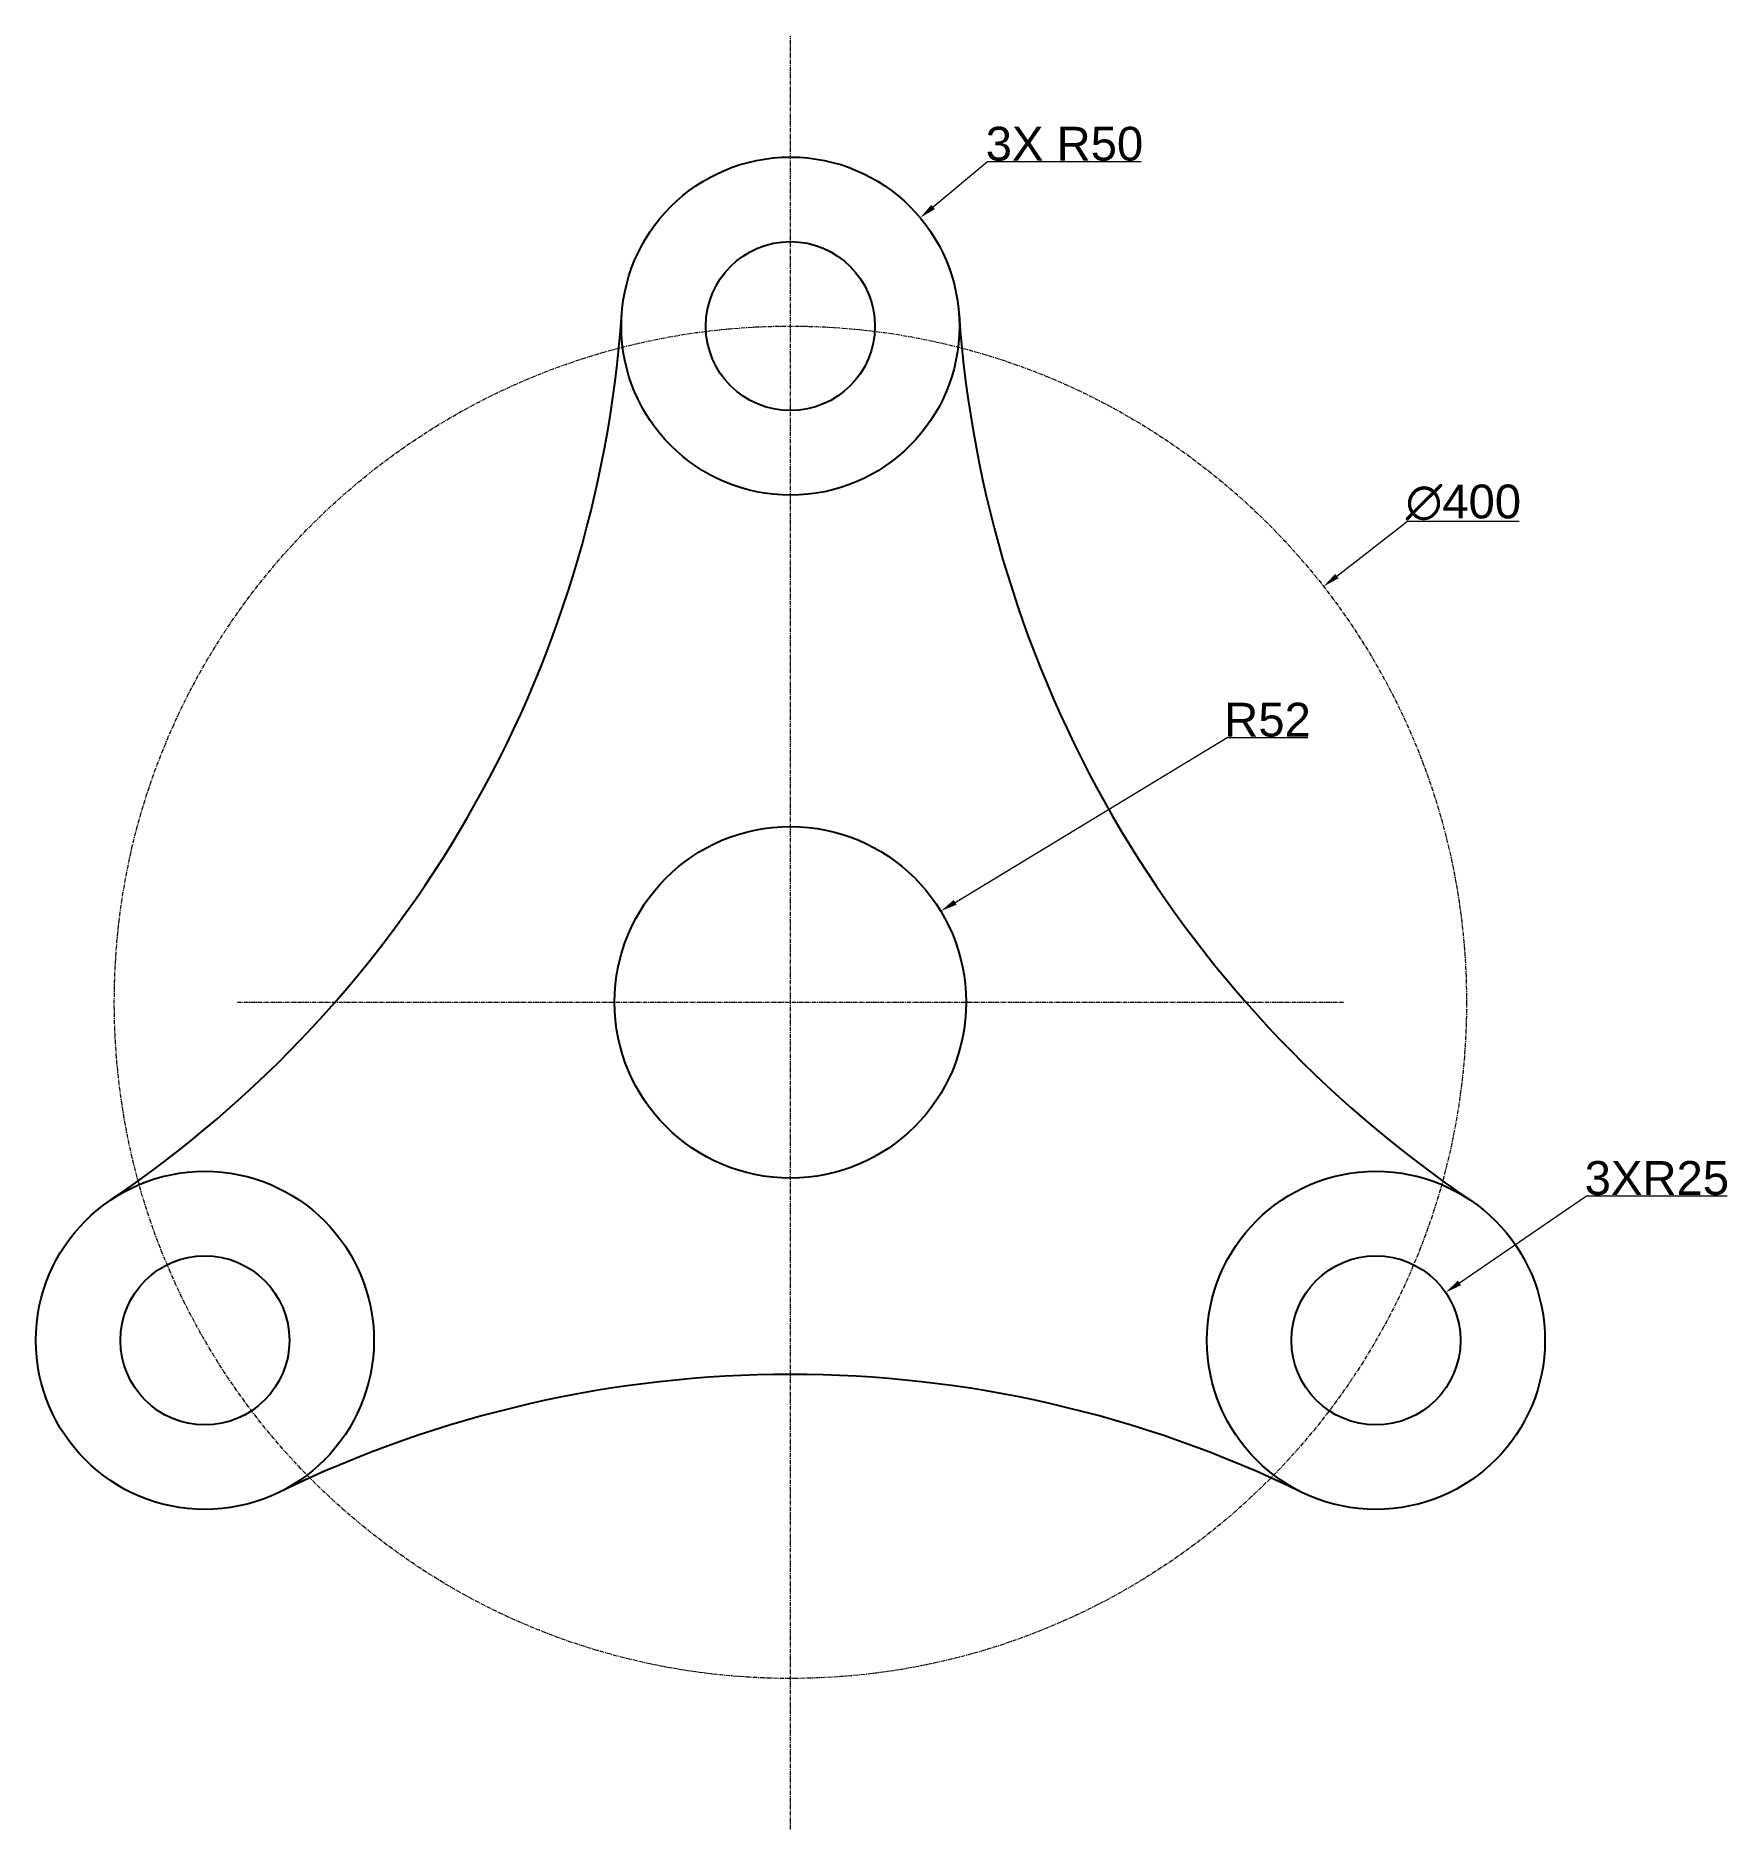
# Model space of a CAD drawing. Header units: millimetres. Extents: x -223 to 277, y -245 to 286.
import ezdxf

# ---------------------------------------------------------------- set-up
doc = ezdxf.new("R2010")
doc.units = ezdxf.units.MM
doc.header["$MEASUREMENT"] = 0
doc.linetypes.add('CENTER', pattern=[2, 1.25, -0.25, 0.25, -0.25])
doc.layers.add('AM_5', color=3, linetype='Continuous', lineweight=15)
doc.layers.add('AM_7', color=4, linetype='CENTER', lineweight=15)
doc.styles.get("Standard").update_dxf_attribs({"font": 'arial.ttf'})
doc.dimstyles.new('AM_ANSI$3', dxfattribs={"dimtxt": 10, "dimasz": 5, "dimexe": 0.1, "dimexo": 0.05, "dimgap": 0.06, "dimtad": 1, "dimtoh": 1, "dimzin": 9, "dimdsep": 46, "dimtxsty": 'Standard', "dimcen": 0, "dimclrd": 256, "dimclre": 256, "dimclrt": 2, "dimadec": 0, "dimazin": 2, "dimtp": 0.1, "dimtm": 0.1, "dimtfac": 0.71, "dimtofl": 0, "dimtmove": 0, "dimatfit": 0, "dimfxl": 1, "dimtolj": 1, "dimtzin": 7, "dimlwd": -1, "dimlwe": -1, "dimarcsym": 1})
doc.dimstyles.new('AM_ANSI$4', dxfattribs={"dimtxt": 10, "dimasz": 5, "dimexe": 0.1, "dimexo": 0.05, "dimgap": 0.06, "dimtad": 1, "dimtoh": 1, "dimzin": 9, "dimdsep": 46, "dimtxsty": 'Standard', "dimcen": 0, "dimclrd": 256, "dimclre": 256, "dimclrt": 2, "dimadec": 0, "dimazin": 2, "dimtp": 0.1, "dimtm": 0.1, "dimtfac": 0.71, "dimtofl": 0, "dimtmove": 0, "dimatfit": 0, "dimfxl": 1, "dimtolj": 1, "dimtzin": 7, "dimlwd": -1, "dimlwe": -1, "dimarcsym": 1})

# ---------------------------------------------------------------- blocks, each defined once
blk = doc.blocks.new('*D5')
at = {"layer": 'AM_5', "transparency": 16777216}
for p, q in [((161.66, 126.06), (182.55, 142.35)), ((182.55, 142.35), (215.55, 142.35))]:
    blk.add_line(p, q, dxfattribs=at)
blk.add_solid([(161.14, 126.72), (162.17, 125.41), (157.71, 122.99)], dxfattribs=at)
at = {"layer": 'Defpoints', "color": 0, "transparency": 16777216}
for p in [(157.71, 122.99), (-157.71, -122.99)]:
    blk.add_point(p, dxfattribs=at)
at = {"layer": 'AM_5', "color": 2, "transparency": 16777216, "insert": (199.08, 147.8), "char_height": 10, "attachment_point": 5}
blk.add_mtext('\\A1;∅400', dxfattribs=at)
blk = doc.blocks.new('*D8')
at = {"layer": 'AM_5', "transparency": 16777216}
for p, q in [((48.74, 29.56), (129.18, 78.36)), ((129.18, 78.36), (153.04, 78.36))]:
    blk.add_line(p, q, dxfattribs=at)
blk.add_solid([(48.3, 30.27), (49.17, 28.85), (44.46, 26.97)], dxfattribs=at)
at = {"layer": 'Defpoints', "color": 0, "transparency": 16777216}
for p in [(44.46, 26.97), (0, 0)]:
    blk.add_point(p, dxfattribs=at)
at = {"layer": 'AM_5', "color": 2, "transparency": 16777216, "insert": (141.14, 83.52), "char_height": 10, "attachment_point": 5}
blk.add_mtext('\\A1;R52', dxfattribs=at)
blk = doc.blocks.new('*D9')
at = {"layer": 'AM_5', "transparency": 16777216}
for p, q in [((42.22, 235.25), (58.34, 248.71)), ((58.34, 248.71), (103.74, 248.71))]:
    blk.add_line(p, q, dxfattribs=at)
blk.add_solid([(41.68, 235.89), (42.75, 234.61), (38.38, 232.05)], dxfattribs=at)
at = {"layer": 'Defpoints', "color": 0, "transparency": 16777216}
for p in [(38.38, 232.05), (0, 200)]:
    blk.add_point(p, dxfattribs=at)
at = {"layer": 'AM_5', "color": 2, "transparency": 16777216, "insert": (81.07, 253.88), "char_height": 10, "attachment_point": 5}
blk.add_mtext('\\A1;3X R50', dxfattribs=at)
blk = doc.blocks.new('*D10')
at = {"layer": 'AM_5', "transparency": 16777216}
for p, q in [((197.93, -83.01), (235.47, -57.2)), ((235.47, -57.2), (277.1, -57.2))]:
    blk.add_line(p, q, dxfattribs=at)
blk.add_solid([(197.46, -82.32), (198.4, -83.69), (193.81, -85.84)], dxfattribs=at)
at = {"layer": 'Defpoints', "color": 0, "transparency": 16777216}
for p in [(193.81, -85.84), (173.21, -100)]:
    blk.add_point(p, dxfattribs=at)
at = {"layer": 'AM_5', "color": 2, "transparency": 16777216, "insert": (256.31, -52.03), "char_height": 10, "attachment_point": 5}
blk.add_mtext('\\A1;3XR25', dxfattribs=at)

msp = doc.modelspace()

# ---------------------------------------------------------------- linework, layer by layer
for centre, radius in [((0, 200), 50), ((0, 200), 25), ((0, 0), 52), ((-173.205, -100), 50), ((173.205, -100), 50), ((-173.205, -100), 25), ((173.205, -100), 25)]:
    msp.add_circle(centre, radius)
for centre, start, end in [((-394.543, 227.789), 304.02892, 355.97108), ((394.543, 227.789), 184.02892, 235.97108), ((0, -455.579), 64.02892, 115.97108)]:
    msp.add_arc(centre, 345.52, start, end)
at = {"layer": 'AM_7'}
for p, q in [((0, -244.563), (0, 285.845)), ((-163.596, 0), (163.596, 0))]:
    msp.add_line(p, q, dxfattribs=at)
msp.add_circle((0, 0), 200, dxfattribs=at)

# ---------------------------------------------------------------- dimensions: what is measured, and where the dimension line sits
at = {"layer": 'AM_5'}
for center, mpoint, text, picture, middle in [((0, 200), (38.38, 232.047), '3X <>', '*D9', (81.07, 248.713)), ((173.205, -100), (193.807, -85.838), '3X<>', '*D10', (256.314, -57.198))]:
    dim = msp.add_radius_dim(center=center, mpoint=mpoint, text=text, dimstyle='AM_ANSI$4', override={"dimpost": ''}, dxfattribs=at)
    dim.commit()
    dim.dimension.update_dxf_attribs({"geometry": picture, "text_midpoint": middle, "dimtype": 164})
dim = msp.add_diameter_dim_2p(p1=(-157.714, -122.989), p2=(157.714, 122.989), dimstyle='AM_ANSI$3', override={"dimpost": ''}, dxfattribs=at)
dim.commit()
dim.dimension.update_dxf_attribs({"geometry": '*D5', "text_midpoint": (199.076, 142.353), "dimtype": 163})
dim = msp.add_radius_dim(center=(0, 0), mpoint=(44.461, 26.967), dimstyle='AM_ANSI$4', override={"dimpost": ''}, dxfattribs=at)
dim.commit()
dim.dimension.update_dxf_attribs({"geometry": '*D8', "text_midpoint": (141.141, 78.356), "dimtype": 164})

doc.saveas('drawing.dxf')
